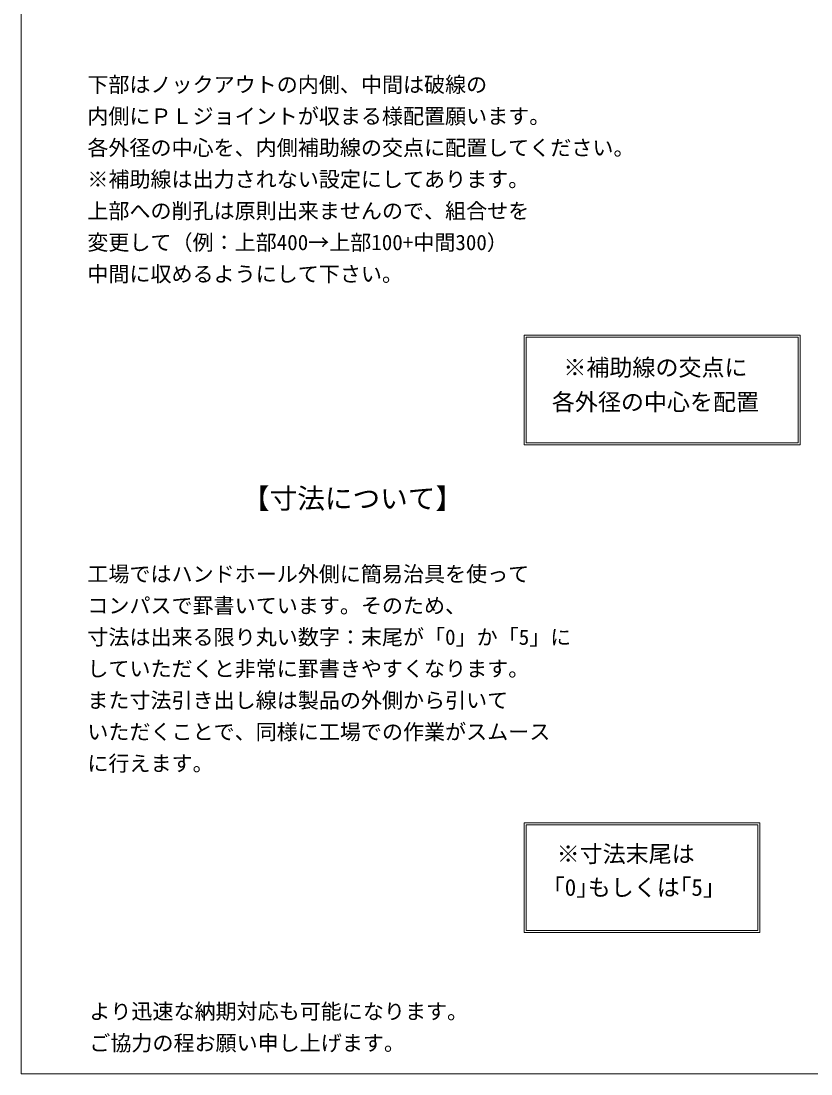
# Model space of a CAD drawing. Units: millimetres, scale not verified. Extents: x -6420 to 6420, y -3048 to 3049.
# Drawn here: x -6420 to -3826, y -2651 to 807 of the extents above; entities that cross this region are included whole.
import ezdxf
from ezdxf.enums import TextEntityAlignment as Align

# ---------------------------------------------------------------- set-up
doc = ezdxf.new("R2010")
doc.units = ezdxf.units.MM
doc.header["$LTSCALE"] = 20
for name, color, linetype, lineweight in [('0-2_waku', 7, 'Continuous', 18), ('0-8_uchigawa', 6, 'Continuous', 18), ('0-D_文字１', 7, 'Continuous', 18)]:
    doc.layers.add(name, color=color, linetype=linetype, lineweight=lineweight)
doc.styles.add('ＭＳ ゴシック', font='')
doc.styles.get('ＭＳ ゴシック').set_extended_font_data('MS Gothic')

msp = doc.modelspace()

# ---------------------------------------------------------------- linework, layer by layer
at = {"layer": '0-2_waku'}
for p, q in [((-6420, 3048.75), (-6420, -2651.25)), ((-6420, -2651.25), (-2340, -2651.25)), ((-6420, -2651.25), (-2340, -2651.25)), ((-6420, -2651.25), (-2340, -2651.25)), ((-6420, -2651.25), (-2340, -2651.25))]:
    msp.add_line(p, q, dxfattribs=at)
at = {"layer": '0-8_uchigawa'}
for p, q in [((-4767.29, -585.23), (-4767.29, -225.23)), ((-4767.29, -225.23), (-3860.62, -225.23)), ((-4760.62, -578.56), (-4760.62, -231.9)), ((-4760.62, -231.9), (-3867.29, -231.9)), ((-3867.29, -578.56), (-3867.29, -231.9)), ((-3860.62, -585.23), (-3860.62, -225.23)), ((-4767.29, -585.23), (-3860.62, -585.23)), ((-4760.62, -578.56), (-3867.29, -578.56)), ((-4767.29, -1826.86), (-3993.96, -1826.86)), ((-4767.29, -2186.86), (-4767.29, -1826.86)), ((-3993.96, -2186.86), (-3993.96, -1826.86)), ((-4760.62, -1833.52), (-4000.62, -1833.52)), ((-4760.62, -2180.19), (-4760.62, -1833.52)), ((-4000.62, -2180.19), (-4000.62, -1833.52)), ((-4767.29, -2186.86), (-3993.96, -2186.86)), ((-4760.62, -2180.19), (-4000.62, -2180.19))]:
    msp.add_line(p, q, dxfattribs=at)

# ---------------------------------------------------------------- texts
at = {"layer": '0-D_文字１', "style": 'ＭＳ ゴシック'}
for s, height, p in [('下部はノックアウトの内側、中間は破線の', 50.67, (-6202.27, 557.38)), ('内側にＰＬジョイントが収まる様配置願います。', 50.67, (-6202.27, 453.7)), ('各外径の中心を、内側補助線の交点に配置してください。', 50.67, (-6202.27, 350.02)), ('※補助線は出力されない設定にしてあります。', 50.67, (-6202.27, 246.34)), ('上部への削孔は原則出来ませんので、組合せを', 50.67, (-6202.27, 142.66)), ('変更して（例：上部400→上部100+中間300）', 50.67, (-6202.27, 38.98)), ('中間に収めるようにして下さい。', 50.67, (-6202.27, -64.7)), (' ※補助線の交点に', 55.43, (-4676.62, -375.37)), ('各外径の中心を配置', 55.43, (-4676.62, -488.77)), ('【寸法について】', 66.51, (-5694.21, -814.35)), ('工場ではハンドホール外側に簡易治具を使って', 50.67, (-6202.27, -1049.86)), ('コンパスで罫書いています。そのため、', 50.67, (-6202.27, -1153.54)), ('寸法は出来る限り丸い数字：末尾が「0」か「5」に', 50.67, (-6202.27, -1257.22)), ('していただくと非常に罫書きやすくなります。', 50.67, (-6202.27, -1360.9)), ('また寸法引き出し線は製品の外側から引いて', 50.67, (-6202.27, -1464.58)), ('いただくことで、同様に工場での作業がスムース', 50.67, (-6202.27, -1568.26)), ('に行えます。', 50.67, (-6202.27, -1671.94)), ('※寸法末尾は', 55.43, (-4660.97, -1972.83)), ('「0｣もしくは｢5｣', 55.43, (-4709.89, -2082.95)), ('より迅速な納期対応も可能になります。\u3000', 50.67, (-6195.81, -2486.47)), ('ご協力の程お願い申し上げます。', 50.67, (-6195.81, -2590.15))]:
    msp.add_text(s, height=height, dxfattribs=at).set_placement(p, align=Align.BOTTOM_LEFT)

doc.saveas('drawing.dxf')
